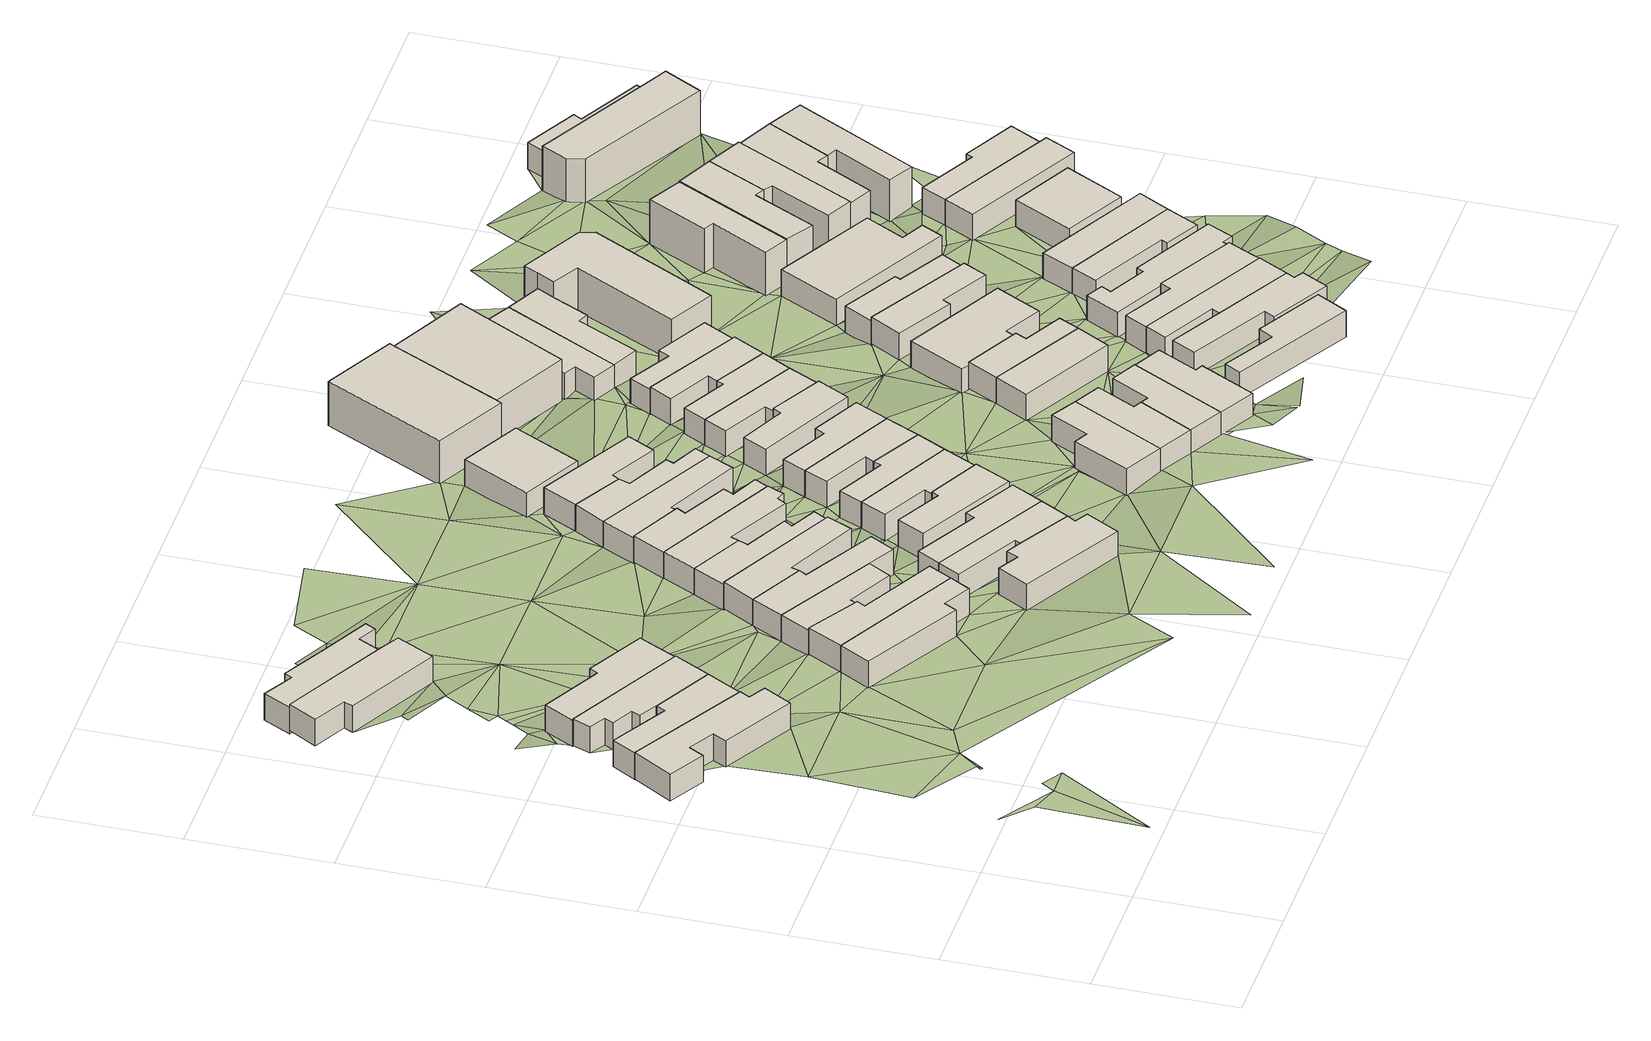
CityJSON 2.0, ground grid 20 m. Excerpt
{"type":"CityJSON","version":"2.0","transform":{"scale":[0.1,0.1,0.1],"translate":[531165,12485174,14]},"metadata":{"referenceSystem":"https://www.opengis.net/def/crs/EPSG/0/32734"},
"CityObjects":{
"building1":{"type":"Building","attributes":{"address":"88 Fenton Road Salt River Cape Town","building":"house","building:levels":1,"building_height":4.1,"plus_code":"4FRW3F96+6XF","ground_height":16.35,"roof_height":20.45},"geometry":[{"type":"Solid","lod":"1","boundaries":[[[[0,1,2,3]],[[1,4,5,2]],[[4,6,7,5]],[[6,8,9,7]],[[8,10,11,9]],[[10,12,13,11]],[[12,14,15,13]],[[14,16,17,15]],[[16,18,19,17]],[[18,0,3,19]],[[3,2,5,7,9,11,13,15,17,19]],[[18,16,14,12,10,8,6,4,1,0]]]]}]},
"building2":{"type":"Building","attributes":{"address":"86 Fenton Road Salt River Cape Town","building":"house","building:levels":1,"building_height":4.1,"plus_code":"4FRW3F96+6XP","ground_height":16.27,"roof_height":20.37},"geometry":[{"type":"Solid","lod":"1","boundaries":[[[[20,21,22,23]],[[21,24,25,22]],[[24,26,27,25]],[[26,28,29,27]],[[28,30,31,29]],[[30,20,23,31]],[[23,22,25,27,29,31]],[[30,28,26,24,21,20]]]]}]},
"building3":{"type":"Building","attributes":{"address":"84 Fenton Road Salt River Cape Town","building":"house","building:levels":1,"building_height":4.1,"plus_code":"4FRW3F96+7X5","ground_height":16.27,"roof_height":20.37},"geometry":[{"type":"Solid","lod":"1","boundaries":[[[[24,32,33,25]],[[32,34,35,33]],[[34,36,37,35]],[[36,38,39,37]],[[38,40,41,39]],[[40,42,43,41]],[[42,44,45,43]],[[44,26,27,45]],[[26,24,25,27]],[[25,33,35,37,39,41,43,45,27]],[[26,44,42,40,38,36,34,32,24]]]]}]},
"building4":{"type":"Building","attributes":{"address":"82 Fenton Road Salt River Cape Town","building":"house","building:levels":1,"building_height":4.1,"plus_code":"4FRW3F96+7XH","ground_height":16.1,"roof_height":20.2},"geometry":[{"type":"Solid","lod":"1","boundaries":[[[[46,47,48,49]],[[47,50,51,48]],[[50,52,53,51]],[[52,54,55,53]],[[54,56,57,55]],[[56,46,49,57]],[[49,48,51,53,55,57]],[[56,54,52,50,47,46]]]]}]},
"building5":{"type":"Building","attributes":{"address":"63 Cecil Road Salt River Cape Town","building":"house","building:levels":1,"building_height":4.1,"plus_code":"4FRW3F96+9XM","ground_height":15.42,"roof_height":19.52},"geometry":[{"type":"Solid","lod":"1","boundaries":[[[[58,59,60,61]],[[59,62,63,60]],[[62,64,65,63]],[[64,66,67,65]],[[66,68,69,67]],[[68,70,71,69]],[[70,58,61,71]],[[61,60,63,65,67,69,71]],[[70,68,66,64,62,59,58]]]]}]},
"building6":{"type":"Building","attributes":{"address":"61 Cecil Road Salt River Cape Town","building":"house","building:levels":1,"building_height":4.1,"plus_code":"4FRW3F96+CX4","ground_height":15,"roof_height":19.1},"geometry":[{"type":"Solid","lod":"1","boundaries":[[[[72,73,74,75]],[[73,76,77,74]],[[76,78,79,77]],[[78,80,81,79]],[[80,82,83,81]],[[82,84,85,83]],[[84,86,87,85]],[[86,88,89,87]],[[88,72,75,89]],[[75,74,77,79,81,83,85,87,89]],[[88,86,84,82,80,78,76,73,72]]]]}]},
"building7":{"type":"Building","attributes":{"address":"87 Fenton Road Salt River Cape Town","building":"house","building:levels":1,"building_height":4.1,"plus_code":"4FRW3F97+535","ground_height":16.59,"roof_height":20.69},"geometry":[{"type":"Solid","lod":"1","boundaries":[[[[90,91,92,93]],[[91,94,95,92]],[[94,96,97,95]],[[96,98,99,97]],[[98,100,101,99]],[[100,90,93,101]],[[93,92,95,97,99,101]],[[100,98,96,94,91,90]]]]}]},
"building8":{"type":"Building","attributes":{"address":"85 Fenton Road Salt River Cape Town","building":"house","building:levels":1,"building_height":4.1,"plus_code":"4FRW3F97+546","ground_height":16.59,"roof_height":20.69},"geometry":[{"type":"Solid","lod":"1","boundaries":[[[[91,90,93,92]],[[90,102,103,93]],[[102,104,105,103]],[[104,106,107,105]],[[106,108,109,107]],[[108,91,92,109]],[[92,93,103,105,107,109]],[[108,106,104,102,90,91]]]]}]},
"building9":{"type":"Building","attributes":{"address":"83 Fenton Road Salt River Cape Town","building":"house","building:levels":1,"building_height":4.1,"plus_code":"4FRW3F97+54J","ground_height":16.18,"roof_height":20.28},"geometry":[{"type":"Solid","lod":"1","boundaries":[[[[110,111,112,113]],[[111,114,115,112]],[[114,116,117,115]],[[116,118,119,117]],[[118,120,121,119]],[[120,110,113,121]],[[113,112,115,117,119,121]],[[120,118,116,114,111,110]]]]}]},
"building10":{"type":"Building","attributes":{"address":"81 Fenton Road Salt River Cape Town","building":"house","building:levels":1,"building_height":4.1,"plus_code":"4FRW3F97+54V","ground_height":16.18,"roof_height":20.28},"geometry":[{"type":"Solid","lod":"1","boundaries":[[[[120,118,119,121]],[[118,122,123,119]],[[122,124,125,123]],[[124,126,127,125]],[[126,128,129,127]],[[128,130,131,129]],[[130,120,121,131]],[[121,119,123,125,127,129,131]],[[130,128,126,124,122,118,120]]]]}]},
"building11":{"type":"Building","attributes":{"address":"79 Fenton Road Salt River Cape Town","building":"house","building:levels":1,"building_height":4.1,"plus_code":"4FRW3F97+648","ground_height":16.18,"roof_height":20.28},"geometry":[{"type":"Solid","lod":"1","boundaries":[[[[130,128,129,131]],[[128,132,133,129]],[[132,134,135,133]],[[134,136,137,135]],[[136,138,139,137]],[[138,130,131,139]],[[131,129,133,135,137,139]],[[138,136,134,132,128,130]]]]}]},
"building12":{"type":"Building","attributes":{"address":"Goldsmith Road Salt River Cape Town","building":"house","building:levels":1,"building_height":4.1,"plus_code":"4FRW3F97+35W","ground_height":16.26,"roof_height":20.36},"geometry":[{"type":"Solid","lod":"1","boundaries":[[[[140,141,142,143]],[[141,144,145,142]],[[144,146,147,145]],[[146,148,149,147]],[[148,150,151,149]],[[150,152,153,151]],[[152,154,155,153]],[[154,156,157,155]],[[156,140,143,157]],[[143,142,145,147,149,151,153,155,157]],[[156,154,152,150,148,146,144,141,140]]]]}]},
"building13":{"type":"Building","attributes":{"address":"77 Fenton Road Salt River Cape Town","building":"house","building:levels":1,"building_height":4.1,"plus_code":"4FRW3F97+64Q","ground_height":15.74,"roof_height":19.84},"geometry":[{"type":"Solid","lod":"1","boundaries":[[[[158,159,160,161]],[[159,162,163,160]],[[162,164,165,163]],[[164,166,167,165]],[[166,168,169,167]],[[168,170,171,169]],[[170,172,173,171]],[[172,158,161,173]],[[161,160,163,165,167,169,171,173]],[[172,170,168,166,164,162,159,158]]]]}]},
"building14":{"type":"Building","attributes":{"address":"Goldsmith Road Salt River Cape Town","building":"house","building:levels":1,"building_height":4.1,"plus_code":"4FRW3F97+45G","ground_height":16.26,"roof_height":20.36},"geometry":[{"type":"Solid","lod":"1","boundaries":[[[[140,174,175,143]],[[174,176,177,175]],[[176,178,179,177]],[[178,180,181,179]],[[180,141,142,181]],[[141,140,143,142]],[[143,175,177,179,181,142]],[[141,180,178,176,174,140]]]]}]},
"building15":{"type":"Building","attributes":{"address":"Goldsmith Road Salt River Cape Town","building":"house","building:levels":1,"building_height":4.1,"plus_code":"4FRW3F97+45Q","ground_height":16.26,"roof_height":20.36},"geometry":[{"type":"Solid","lod":"1","boundaries":[[[[176,174,175,177]],[[174,182,183,175]],[[182,184,185,183]],[[184,186,187,185]],[[186,188,189,187]],[[188,176,177,189]],[[177,175,183,185,187,189]],[[188,186,184,182,174,176]]]]}]},
"building16":{"type":"Building","attributes":{"address":"75 Fenton Road Salt River Cape Town","building":"house","building:levels":1,"building_height":4.1,"plus_code":"4FRW3F97+752","ground_height":15.74,"roof_height":19.84},"geometry":[{"type":"Solid","lod":"1","boundaries":[[[[190,172,173,191]],[[172,170,171,173]],[[170,192,193,171]],[[192,194,195,193]],[[194,196,197,195]],[[196,198,199,197]],[[198,200,201,199]],[[200,190,191,201]],[[191,173,171,193,195,197,199,201]],[[200,198,196,194,192,170,172,190]]]]}]},
"building17":{"type":"Building","attributes":{"address":"73 Fenton Road Salt River Cape Town","building":"house","building:levels":1,"building_height":4.1,"plus_code":"4FRW3F97+756","ground_height":15.64,"roof_height":19.74},"geometry":[{"type":"Solid","lod":"1","boundaries":[[[[202,203,204,205]],[[203,206,207,204]],[[206,208,209,207]],[[208,210,211,209]],[[210,212,213,211]],[[212,214,215,213]],[[214,216,217,215]],[[216,202,205,217]],[[205,204,207,209,211,213,215,217]],[[216,214,212,210,208,206,203,202]]]]}]},
"building18":{"type":"Building","attributes":{"address":"80 Goldsmith Road Salt River Cape Town","building":"house","building:levels":1,"building_height":4.1,"plus_code":"4FRW3F97+562","ground_height":16.26,"roof_height":20.36},"geometry":[{"type":"Solid","lod":"1","boundaries":[[[[218,219,220,221]],[[219,222,223,220]],[[222,224,225,223]],[[224,226,227,225]],[[226,228,229,227]],[[228,218,221,229]],[[221,220,223,225,227,229]],[[228,226,224,222,219,218]]]]}]},
"building19":{"type":"Building","attributes":{"address":"71 Fenton Road Salt River Cape Town","building":"house","building:levels":1,"building_height":4.1,"plus_code":"4FRW3F97+75M","ground_height":15.36,"roof_height":19.46},"geometry":[{"type":"Solid","lod":"1","boundaries":[[[[230,231,232,233]],[[231,234,235,232]],[[234,236,237,235]],[[236,238,239,237]],[[238,240,241,239]],[[240,230,233,241]],[[233,232,235,237,239,241]],[[240,238,236,234,231,230]]]]}]},
"building20":{"type":"Building","attributes":{"address":"78 Goldsmith Road Salt River Cape Town","building":"house","building:levels":1,"building_height":4.1,"plus_code":"4FRW3F97+56F","ground_height":16.01,"roof_height":20.11},"geometry":[{"type":"Solid","lod":"1","boundaries":[[[[242,243,244,245]],[[243,246,247,244]],[[246,248,249,247]],[[248,250,251,249]],[[250,252,253,251]],[[252,242,245,253]],[[245,244,247,249,251,253]],[[252,250,248,246,243,242]]]]}]},
"building21":{"type":"Building","attributes":{"address":"69 Fenton Road Salt River Cape Town","building":"house","building:levels":1,"building_height":4.1,"plus_code":"4FRW3F97+75W","ground_height":15.36,"roof_height":19.46},"geometry":[{"type":"Solid","lod":"1","boundaries":[[[[240,238,239,241]],[[238,254,255,239]],[[254,256,257,255]],[[256,258,259,257]],[[258,260,261,259]],[[260,262,263,261]],[[262,264,265,263]],[[264,240,241,265]],[[241,239,255,257,259,261,263,265]],[[264,262,260,258,256,254,238,240]]]]}]},
"building22":{"type":"Building","attributes":{"address":"76 Goldsmith Road Salt River Cape Town","building":"house","building:levels":1,"building_height":4.1,"plus_code":"4FRW3F97+56W","ground_height":16.01,"roof_height":20.11},"geometry":[{"type":"Solid","lod":"1","boundaries":[[[[243,266,267,244]],[[266,268,269,267]],[[268,270,271,269]],[[270,272,273,271]],[[272,246,247,273]],[[246,243,244,247]],[[244,267,269,271,273,247]],[[246,272,270,268,266,243]]]]}]},
"building23":{"type":"Building","attributes":{"address":"67 Fenton Road Salt River Cape Town","building":"house","building:levels":1,"building_height":4.1,"plus_code":"4FRW3F97+859","ground_height":15.36,"roof_height":19.46},"geometry":[{"type":"Solid","lod":"1","boundaries":[[[[264,262,263,265]],[[262,274,275,263]],[[274,276,277,275]],[[276,278,279,277]],[[278,280,281,279]],[[280,264,265,281]],[[265,263,275,277,279,281]],[[280,278,276,274,262,264]]]]}]},
"building24":{"type":"Building","attributes":{"address":"74 Goldsmith Road Salt River Cape Town","building":"house","building:levels":1,"building_height":4.1,"plus_code":"4FRW3F97+665","ground_height":16.01,"roof_height":20.11},"geometry":[{"type":"Solid","lod":"1","boundaries":[[[[266,282,283,267]],[[282,284,285,283]],[[284,286,287,285]],[[286,288,289,287]],[[288,268,269,289]],[[268,266,267,269]],[[267,283,285,287,289,269]],[[268,288,286,284,282,266]]]]}]},
"building25":{"type":"Building","attributes":{"address":"65 Fenton Road Salt River Cape Town","building":"house","building:levels":1,"building_height":4.1,"plus_code":"4FRW3F97+955","ground_height":14.76,"roof_height":18.86},"geometry":[{"type":"Solid","lod":"1","boundaries":[[[[290,291,292,293]],[[291,294,295,292]],[[294,296,297,295]],[[296,290,293,297]],[[293,292,295,297]],[[296,294,291,290]]]]}]},
"building26":{"type":"Building","attributes":{"address":"29 Dryden Street Salt River Cape Town","building":"house","building:levels":1,"building_height":4.1,"plus_code":"4FRW3F97+37W","ground_height":16.03,"roof_height":20.13},"geometry":[{"type":"Solid","lod":"1","boundaries":[[[[298,299,300,301]],[[299,302,303,300]],[[302,304,305,303]],[[304,306,307,305]],[[306,308,309,307]],[[308,298,301,309]],[[301,300,303,305,307,309]],[[308,306,304,302,299,298]]]]}]},
"building27":{"type":"Building","attributes":{"address":"72 Goldsmith Road Salt River Cape Town","building":"house","building:levels":1,"building_height":4.1,"plus_code":"4FRW3F97+67C","ground_height":16.01,"roof_height":20.11},"geometry":[{"type":"Solid","lod":"1","boundaries":[[[[282,310,311,283]],[[310,312,313,311]],[[312,314,315,313]],[[314,316,317,315]],[[316,284,285,317]],[[284,282,283,285]],[[283,311,313,315,317,285]],[[284,316,314,312,310,282]]]]}]},
"building28":{"type":"Building","attributes":{"address":"31 Dryden Street Salt River Cape Town","building":"house","building:levels":1,"building_height":4.1,"plus_code":"4FRW3F97+38R","ground_height":16.03,"roof_height":20.13},"geometry":[{"type":"Solid","lod":"1","boundaries":[[[[298,318,319,301]],[[318,320,321,319]],[[320,322,323,321]],[[322,324,325,323]],[[324,299,300,325]],[[299,298,301,300]],[[301,319,321,323,325,300]],[[299,324,322,320,318,298]]]]}]},
"building29":{"type":"Building","attributes":{"address":"70 Goldsmith Road Salt River Cape Town","building":"house","building:levels":1,"building_height":4.1,"plus_code":"4FRW3F97+67V","ground_height":15.64,"roof_height":19.74},"geometry":[{"type":"Solid","lod":"1","boundaries":[[[[326,327,328,329]],[[327,330,331,328]],[[330,332,333,331]],[[332,334,335,333]],[[334,336,337,335]],[[336,326,329,337]],[[329,328,331,333,335,337]],[[336,334,332,330,327,326]]]]}]},
"building30":{"type":"Building","attributes":{"address":"33 Dryden Street Salt River Cape Town","building":"house","building:levels":1,"building_height":4.1,"plus_code":"4FRW3F97+38G","ground_height":16.03,"roof_height":20.13},"geometry":[{"type":"Solid","lod":"1","boundaries":[[[[318,338,339,319]],[[338,340,341,339]],[[340,342,343,341]],[[342,344,345,343]],[[344,320,321,345]],[[320,318,319,321]],[[319,339,341,343,345,321]],[[320,344,342,340,338,318]]]]}]},
"building31":{"type":"Building","attributes":{"address":"68 Goldsmith Road Salt River Cape Town","building":"house","building:levels":1,"building_height":4.1,"plus_code":"4FRW3F97+778","ground_height":15.24,"roof_height":19.34},"geometry":[{"type":"Solid","lod":"1","boundaries":[[[[346,347,348,349]],[[347,350,351,348]],[[350,352,353,351]],[[352,354,355,353]],[[354,356,357,355]],[[356,346,349,357]],[[349,348,351,353,355,357]],[[356,354,352,350,347,346]]]]}]},
"building32":{"type":"Building","attributes":{"address":"Fenton Mews 46 Fenton Road Salt River Cape Town","building":"apartments","building:levels":2,"building:flats":"4","building_height":6.9,"plus_code":"4FRW3F97+C68","ground_height":14.24,"roof_height":21.14},"geometry":[{"type":"Solid","lod":"1","boundaries":[[[[358,359,360,361]],[[359,362,363,360]],[[362,364,365,363]],[[364,366,367,365]],[[366,368,369,367]],[[368,358,361,369]],[[361,360,363,365,367,369]],[[368,366,364,362,359,358]]]]}]},
"building33":{"type":"Building","attributes":{"address":"35 Dryden Street Salt River Cape Town","building":"house","building:levels":1,"building_height":4.1,"plus_code":"4FRW3F97+39C","ground_height":16,"roof_height":20.1},"geometry":[{"type":"Solid","lod":"1","boundaries":[[[[370,371,372,373]],[[371,374,375,372]],[[374,376,377,375]],[[376,378,379,377]],[[378,380,381,379]],[[380,370,373,381]],[[373,372,375,377,379,381]],[[380,378,376,374,371,370]]]]}]},
"building34":{"type":"Building","attributes":{"address":"66 Goldsmith Road Salt River Cape Town","building":"house","building:levels":1,"building_height":4.1,"plus_code":"4FRW3F97+77H","ground_height":15.24,"roof_height":19.34},"geometry":[{"type":"Solid","lod":"1","boundaries":[[[[347,382,383,348]],[[382,384,385,383]],[[384,386,387,385]],[[386,388,389,387]],[[388,350,351,389]],[[350,347,348,351]],[[348,383,385,387,389,351]],[[350,388,386,384,382,347]]]]}]},
"building35":{"type":"Building","attributes":{"address":"73 Goldsmith Road Salt River Cape Town","building":"house","building:levels":1,"building_height":4.1,"plus_code":"4FRW3F97+49J","ground_height":16,"roof_height":20.1},"geometry":[{"type":"Solid","lod":"1","boundaries":[[[[390,391,392,393]],[[391,394,395,392]],[[394,396,397,395]],[[396,390,393,397]],[[393,392,395,397]],[[396,394,391,390]]]]}]},
"building36":{"type":"Building","attributes":{"address":"64 Goldsmith Road Salt River Cape Town","building":"house","building:levels":1,"building_height":4.1,"plus_code":"4FRW3F97+78R","ground_height":15.24,"roof_height":19.34},"geometry":[{"type":"Solid","lod":"1","boundaries":[[[[382,398,399,383]],[[398,400,401,399]],[[400,402,403,401]],[[402,404,405,403]],[[404,384,385,405]],[[384,382,383,385]],[[383,399,401,403,405,385]],[[384,404,402,400,398,382]]]]}]},
"building37":{"type":"Building","attributes":{"address":"48 Fenton Road Salt River Cape Town","building":"yes","building:levels":2,"building_height":6.9,"plus_code":"4FRW3F97+97W","ground_height":14.1,"roof_height":21},"geometry":[{"type":"Solid","lod":"1","boundaries":[[[[406,407,408,409]],[[407,410,411,408]],[[410,412,413,411]],[[412,406,409,413]],[[409,408,411,413]],[[412,410,407,406]]]]}]},
"building38":{"type":"Building","attributes":{"address":"71 Goldsmith Road Salt River Cape Town","building":"house","building:levels":1,"building_height":4.1,"plus_code":"4FRW3F97+49V","ground_height":16,"roof_height":20.1},"geometry":[{"type":"Solid","lod":"1","boundaries":[[[[414,390,393,415]],[[390,396,397,393]],[[396,416,417,397]],[[416,418,419,417]],[[418,420,421,419]],[[420,414,415,421]],[[415,393,397,417,419,421]],[[420,418,416,396,390,414]]]]}]},
"building39":{"type":"Building","attributes":{"address":"62 Goldsmith Road Salt River Cape Town","building":"house","building:levels":1,"building_height":4.1,"plus_code":"4FRW3F97+883","ground_height":14.9,"roof_height":19},"geometry":[{"type":"Solid","lod":"1","boundaries":[[[[422,423,424,425]],[[423,426,427,424]],[[426,428,429,427]],[[428,430,431,429]],[[430,432,433,431]],[[432,422,425,433]],[[425,424,427,429,431,433]],[[432,430,428,426,423,422]]]]}]},
"building40":{"type":"Building","attributes":{"address":"Kingsley Road Salt River Cape Town","building":"house","building:levels":1,"building_height":4.1,"plus_code":"4FRW3F97+2CM","ground_height":16.42,"roof_height":20.52},"geometry":[{"type":"Solid","lod":"1","boundaries":[[[[434,435,436,437]],[[435,438,439,436]],[[438,440,441,439]],[[440,442,443,441]],[[442,444,445,443]],[[444,434,437,445]],[[437,436,439,441,443,445]],[[444,442,440,438,435,434]]]]}]},
"building41":{"type":"Building","attributes":{"address":"50 Fenton Road Salt River Cape Town","building":"house","building:levels":1,"building_height":4.1,"plus_code":"4FRW3F97+98C","ground_height":14.62,"roof_height":18.72},"geometry":[{"type":"Solid","lod":"1","boundaries":[[[[446,447,448,449]],[[447,450,451,448]],[[450,452,453,451]],[[452,454,455,453]],[[454,456,457,455]],[[456,446,449,457]],[[449,448,451,453,455,457]],[[456,454,452,450,447,446]]]]}]},
"building42":{"type":"Building","attributes":{"address":"67 Goldsmith Road Salt River Cape Town","building":"house","building:levels":1,"building_height":4.1,"plus_code":"4FRW3F97+59V","ground_height":15.48,"roof_height":19.58},"geometry":[{"type":"Solid","lod":"1","boundaries":[[[[458,459,460,461]],[[459,462,463,460]],[[462,464,465,463]],[[464,466,467,465]],[[466,468,469,467]],[[468,470,471,469]],[[470,458,461,471]],[[461,460,463,465,467,469,471]],[[470,468,466,464,462,459,458]]]]}]},
"building43":{"type":"Building","attributes":{"address":"82 Kingsley Road Salt River Cape Town","building":"house","building:levels":1,"building_height":4.1,"plus_code":"4FRW3F97+3C7","ground_height":16,"roof_height":20.1},"geometry":[{"type":"Solid","lod":"1","boundaries":[[[[472,473,474,475]],[[473,476,477,474]],[[476,478,479,477]],[[478,480,481,479]],[[480,482,483,481]],[[482,484,485,483]],[[484,486,487,485]],[[486,488,489,487]],[[488,472,475,489]],[[475,474,477,479,481,483,485,487,489]],[[488,486,484,482,480,478,476,473,472]]]]}]},
"building44":{"type":"Building","attributes":{"address":"52 Fenton Road Salt River Cape Town","building":"house","building:levels":1,"building_height":4.1,"plus_code":"4FRW3F97+988","ground_height":14.62,"roof_height":18.72},"geometry":[{"type":"Solid","lod":"1","boundaries":[[[[490,446,449,491]],[[446,456,457,449]],[[456,492,493,457]],[[492,494,495,493]],[[494,496,497,495]],[[496,498,499,497]],[[498,490,491,499]],[[491,449,457,493,495,497,499]],[[498,496,494,492,456,446,490]]]]}]},
"building45":{"type":"Building","attributes":{"address":"80 Kingsley Road Salt River Cape Town","building":"house","building:levels":1,"building_height":4.1,"plus_code":"4FRW3F97+3CM","ground_height":16,"roof_height":20.1},"geometry":[{"type":"Solid","lod":"1","boundaries":[[[[500,501,502,503]],[[501,504,505,502]],[[504,506,507,505]],[[506,473,474,507]],[[473,472,475,474]],[[472,500,503,475]],[[503,502,505,507,474,475]],[[472,473,506,504,501,500]]]]}]},
"building46":{"type":"Building","attributes":{"address":"Goldsmith Road Salt River Cape Town","building":"house","building:levels":1,"building_height":4.1,"plus_code":"4FRW3F97+695","ground_height":15.48,"roof_height":19.58},"geometry":[{"type":"Solid","lod":"1","boundaries":[[[[508,509,510,511]],[[509,512,513,510]],[[512,514,515,513]],[[514,516,517,515]],[[516,518,519,517]],[[518,508,511,519]],[[511,510,513,515,517,519]],[[518,516,514,512,509,508]]]]}]},
"building47":{"type":"Building","attributes":{"address":"78 Kingsley Road Salt River Cape Town","building":"house","building:levels":1,"building_height":4.1,"plus_code":"4FRW3F97+3CX","ground_height":15.83,"roof_height":19.93},"geometry":[{"type":"Solid","lod":"1","boundaries":[[[[520,521,522,523]],[[521,524,525,522]],[[524,526,527,525]],[[526,528,529,527]],[[528,530,531,529]],[[530,520,523,531]],[[523,522,525,527,529,531]],[[530,528,526,524,521,520]]]]}]},
"building48":{"type":"Building","attributes":{"address":"Goldsmith Road Salt River Cape Town","building":"house","building:levels":1,"building_height":4.1,"plus_code":"4FRW3F97+6C7","ground_height":14.88,"roof_height":18.98},"geometry":[{"type":"Solid","lod":"1","boundaries":[[[[532,533,534,535]],[[533,536,537,534]],[[536,538,539,537]],[[538,540,541,539]],[[540,542,543,541]],[[542,532,535,543]],[[535,534,537,539,541,543]],[[542,540,538,536,533,532]]]]}]},
"building49":{"type":"Building","attributes":{"address":"Crown Butchery 58 Goldsmith Road Salt River 7925 Salt River, Cape Town","building":"commercial","building:levels":2,"building_height":6.9,"plus_code":"4FRW3F97+89V","ground_height":14.17,"roof_height":21.07},"geometry":[{"type":"Solid","lod":"1","boundaries":[[[[544,545,546,547]],[[545,548,549,546]],[[548,550,551,549]],[[550,552,553,551]],[[552,554,555,553]],[[554,556,557,555]],[[556,558,559,557]],[[558,544,547,559]],[[547,546,549,551,553,555,557,559]],[[558,556,554,552,550,548,545,544]]]]}]},
"building50":{"type":"Building","attributes":{"address":"76 Kingsley Road Salt River Cape Town","building":"house","building:levels":1,"building_height":4.1,"plus_code":"4FRW3F97+4F6","ground_height":15.47,"roof_height":19.57},"geometry":[{"type":"Solid","lod":"1","boundaries":[[[[560,561,562,563]],[[561,564,565,562]],[[564,566,567,565]],[[566,568,569,567]],[[568,570,571,569]],[[570,572,573,571]],[[572,574,575,573]],[[574,576,577,575]],[[576,578,579,577]],[[578,580,581,579]],[[580,560,563,581]],[[563,562,565,567,569,571,573,575,577,579,581]],[[580,578,576,574,572,570,568,566,564,561,560]]]]}]},
"building51":{"type":"Building","attributes":{"address":"61 Goldsmith Road Salt River Cape Town","building":"house","building:levels":1,"building_height":4.1,"plus_code":"4FRW3F97+6CP","ground_height":14.88,"roof_height":18.98},"geometry":[{"type":"Solid","lod":"1","boundaries":[[[[582,583,584,585]],[[583,586,587,584]],[[586,588,589,587]],[[588,590,591,589]],[[590,592,593,591]],[[592,582,585,593]],[[585,584,587,589,591,593]],[[592,590,588,586,583,582]]]]}]},
"building52":{"type":"Building","attributes":{"address":"74 Kingsley Road Salt River Cape Town","building":"house","building:levels":1,"building_height":4.1,"plus_code":"4FRW3F97+4FG","ground_height":15.47,"roof_height":19.57},"geometry":[{"type":"Solid","lod":"1","boundaries":[[[[594,595,596,597]],[[595,598,599,596]],[[598,600,601,599]],[[600,602,603,601]],[[602,604,605,603]],[[604,594,597,605]],[[597,596,599,601,603,605]],[[604,602,600,598,595,594]]]]}]},
"building53":{"type":"Building","attributes":{"address":"72 Kingsley Road Salt River Cape Town","building":"house","building:levels":1,"building_height":4.1,"plus_code":"4FRW3F97+4FW","ground_height":15.47,"roof_height":19.57},"geometry":[{"type":"Solid","lod":"1","boundaries":[[[[595,594,597,596]],[[594,606,607,597]],[[606,608,609,607]],[[608,595,596,609]],[[596,597,607,609]],[[608,606,594,595]]]]}]},
"building54":{"type":"Building","attributes":{"address":"60 Pope Street Salt River Cape Town","building":"house","building:levels":2,"building_height":6.9,"plus_code":"4FRW3F97+8C4","ground_height":14.45,"roof_height":21.35},"geometry":[{"type":"Solid","lod":"1","boundaries":[[[[610,611,612,613]],[[611,614,615,612]],[[614,616,617,615]],[[616,618,619,617]],[[618,620,621,619]],[[620,610,613,621]],[[613,612,615,617,619,621]],[[620,618,616,614,611,610]]]]}]},
"building55":{"type":"Building","attributes":{"address":"62 Pope Street Salt River Cape Town","building":"house","building:levels":2,"building_height":6.9,"plus_code":"4FRW3F97+8F6","ground_height":14.57,"roof_height":21.47},"geometry":[{"type":"Solid","lod":"1","boundaries":[[[[622,623,624,625]],[[623,626,627,624]],[[626,628,629,627]],[[628,630,631,629]],[[630,632,633,631]],[[632,622,625,633]],[[625,624,627,629,631,633]],[[632,630,628,626,623,622]]]]}]},
"building56":{"type":"Building","attributes":{"address":"70 Kingsley Road Salt River Cape Town","building":"house","building:levels":1,"building_height":4.1,"plus_code":"4FRW3F97+5G6","ground_height":15.42,"roof_height":19.52},"geometry":[{"type":"Solid","lod":"1","boundaries":[[[[634,635,636,637]],[[635,638,639,636]],[[638,640,641,639]],[[640,634,637,641]],[[637,636,639,641]],[[640,638,635,634]]]]}]},
"building57":{"type":"Building","attributes":{"address":"64 Pope Street Salt River Cape Town","building":"house","building:levels":2,"building_height":6.9,"plus_code":"4FRW3F97+7FM","ground_height":14.57,"roof_height":21.47},"geometry":[{"type":"Solid","lod":"1","boundaries":[[[[642,622,625,643]],[[622,632,633,625]],[[632,644,645,633]],[[644,646,647,645]],[[646,648,649,647]],[[648,642,643,649]],[[643,625,633,645,647,649]],[[648,646,644,632,622,642]]]]}]},
"building58":{"type":"Building","attributes":{"address":"68 Kingsley Road Salt River Cape Town","building":"house","building:levels":1,"building_height":4.1,"plus_code":"4FRW3F97+5GV","ground_height":15.15,"roof_height":19.25},"geometry":[{"type":"Solid","lod":"1","boundaries":[[[[650,651,652,653]],[[651,654,655,652]],[[654,656,657,655]],[[656,658,659,657]],[[658,650,653,659]],[[653,652,655,657,659]],[[658,656,654,651,650]]]]}]},
"building59":{"type":"Building","attributes":{"address":"66 Pope Street Salt River Cape Town","building":"house","building:levels":2,"building_height":6.9,"plus_code":"4FRW3F97+7GR","ground_height":14.23,"roof_height":21.13},"geometry":[{"type":"Solid","lod":"1","boundaries":[[[[660,661,662,663]],[[661,664,665,662]],[[664,666,667,665]],[[666,668,669,667]],[[668,670,671,669]],[[670,660,663,671]],[[663,662,665,667,669,671]],[[670,668,666,664,661,660]]]]}]},
"building60":{"type":"Building","attributes":{"address":"66 Kingsley Road Salt River Cape Town","building":"house","building:levels":1,"building_height":4.1,"plus_code":"4FRW3F97+6G4","ground_height":15.15,"roof_height":19.25},"geometry":[{"type":"Solid","lod":"1","boundaries":[[[[672,673,674,675]],[[673,676,677,674]],[[676,678,679,677]],[[678,651,652,679]],[[651,650,653,652]],[[650,672,675,653]],[[675,674,677,679,652,653]],[[650,651,678,676,673,672]]]]}]},
"building61":{"type":"Building","attributes":{"address":"68 Pope Street Salt River Cape Town","building":"house","building:levels":2,"building_height":6.9,"plus_code":"4FRW3F97+7G3","ground_height":14.23,"roof_height":21.13},"geometry":[{"type":"Solid","lod":"1","boundaries":[[[[680,660,663,681]],[[660,670,671,663]],[[670,682,683,671]],[[682,684,685,683]],[[684,686,687,685]],[[686,680,681,687]],[[681,663,671,683,685,687]],[[686,684,682,670,660,680]]]]}]},
"building62":{"type":"Building","attributes":{"address":"59A Goldsmith Road Salt River Cape Town","building":"retail","building:levels":2,"building_height":6.9,"plus_code":"4FRW3F97+9GF","ground_height":13.59,"roof_height":20.49},"geometry":[{"type":"Solid","lod":"1","boundaries":[[[[688,689,690,691]],[[689,692,693,690]],[[692,694,695,693]],[[694,696,697,695]],[[696,698,699,697]],[[698,700,701,699]],[[700,688,691,701]],[[691,690,693,695,697,699,701]],[[700,698,696,694,692,689,688]]]]}]},
"building63":{"type":"Building","attributes":{"address":"59 Goldsmith Road Salt River Cape Town","building":"house","building:levels":1,"building_height":4.1,"plus_code":"4FRW3F97+9GW","ground_height":13.46,"roof_height":17.56},"geometry":[{"type":"Solid","lod":"1","boundaries":[[[[702,703,704,705]],[[703,706,707,704]],[[706,708,709,707]],[[708,710,711,709]],[[710,712,713,711]],[[712,702,705,713]],[[705,704,707,709,711,713]],[[712,710,708,706,703,702]]]]}]},
"terrain1":{"type":"TINRelief","geometry":[{"type":"CompositeSurface","lod":"1","boundaries":[[[714,715,716]],[[717,716,715]],[[715,714,718]],[[719,715,718]],[[720,721,722]],[[720,723,721]],[[724,723,725]],[[721,723,724]],[[726,727,728]],[[727,722,729]],[[722,721,730]],[[30,44,40]],[[44,30,731]],[[40,38,36]],[[730,729,722]],[[44,42,40]],[[732,733,734]],[[734,34,735]],[[730,721,736]],[[731,737,44]],[[732,734,735]],[[735,738,732]],[[729,730,16]],[[0,18,16]],[[721,739,736]],[[730,736,740]],[[735,50,738]],[[0,16,741]],[[742,743,744]],[[745,738,50]],[[742,745,50]],[[735,52,50]],[[741,746,0]],[[747,748,749]],[[16,730,750]],[[751,64,748]],[[740,736,752]],[[750,730,740]],[[746,741,753]],[[743,742,754]],[[748,747,751]],[[755,741,16]],[[754,742,50]],[[739,752,736]],[[747,743,754]],[[16,750,755]],[[47,756,50]],[[50,756,754]],[[751,747,754]],[[741,757,753]],[[758,740,752]],[[47,754,756]],[[755,120,741]],[[68,751,754]],[[753,757,47]],[[120,757,741]],[[70,68,759]],[[70,759,760]],[[68,754,761]],[[762,763,764]],[[765,752,739]],[[761,759,68]],[[763,766,764]],[[752,767,758]],[[47,757,130]],[[766,759,761]],[[754,47,768]],[[765,767,752]],[[130,757,120]],[[758,100,769]],[[138,47,130]],[[761,754,768]],[[47,138,770]],[[758,767,100]],[[771,772,773]],[[768,47,770]],[[771,773,774]],[[761,775,766]],[[775,764,766]],[[773,772,102]],[[776,90,100]],[[767,777,100]],[[100,777,776]],[[775,778,764]],[[779,765,780]],[[138,172,770]],[[90,776,102]],[[768,775,761]],[[765,781,767]],[[782,102,776]],[[102,783,773]],[[777,784,776]],[[785,773,783]],[[770,172,190]],[[102,782,786]],[[784,777,787]],[[783,102,786]],[[770,788,768]],[[784,180,776]],[[789,790,791]],[[783,792,785]],[[765,779,781]],[[791,793,789]],[[770,190,788]],[[786,792,783]],[[775,794,778]],[[784,795,180]],[[791,790,796]],[[786,797,792]],[[798,775,768]],[[240,768,788]],[[796,792,224]],[[786,186,797]],[[792,797,224]],[[799,800,801]],[[799,801,192]],[[781,779,154]],[[798,768,240]],[[796,802,791]],[[796,224,802]],[[797,186,184]],[[154,140,156]],[[779,803,804]],[[801,805,192]],[[801,806,807]],[[246,808,791]],[[802,246,791]],[[174,140,154]],[[228,797,184]],[[775,798,809]],[[802,224,219]],[[807,808,246]],[[805,801,807]],[[779,810,154]],[[224,222,219]],[[798,240,264]],[[272,807,246]],[[805,807,811]],[[812,802,219]],[[813,210,814]],[[174,154,810]],[[815,775,809]],[[210,816,814]],[[184,182,228]],[[805,811,817]],[[807,286,811]],[[272,286,807]],[[798,264,280]],[[804,810,779]],[[798,818,809]],[[798,280,818]],[[210,208,206]],[[210,819,816]],[[820,811,284]],[[182,174,821]],[[284,811,286]],[[272,268,286]],[[174,810,821]],[[228,182,821]],[[819,210,206]],[[316,206,820]],[[272,270,268]],[[284,316,820]],[[818,280,822]],[[818,296,809]],[[262,260,823]],[[286,268,288]],[[218,228,824]],[[206,316,819]],[[804,825,810]],[[826,815,809]],[[262,276,274]],[[228,821,824]],[[826,809,296]],[[276,262,823]],[[810,824,821]],[[334,819,316]],[[278,822,280]],[[825,804,827]],[[823,828,829]],[[827,804,830]],[[218,831,832]],[[833,819,332]],[[218,824,831]],[[819,334,332]],[[829,276,823]],[[312,334,316]],[[314,312,316]],[[829,833,834]],[[278,835,822]],[[836,832,831]],[[332,834,833]],[[294,822,835]],[[824,837,838]],[[276,829,839]],[[827,830,840]],[[841,826,296]],[[824,838,831]],[[836,831,282]],[[829,834,839]],[[278,276,842]],[[334,312,843]],[[841,296,294]],[[834,332,327]],[[839,842,276]],[[330,327,332]],[[844,831,838]],[[278,845,835]],[[327,846,834]],[[843,312,310]],[[840,847,848]],[[278,842,849]],[[838,299,844]],[[294,835,850]],[[282,831,851]],[[831,844,852]],[[278,849,853]],[[854,322,320]],[[855,848,847]],[[344,854,320]],[[324,844,299]],[[310,282,851]],[[324,322,854]],[[294,856,841]],[[845,278,853]],[[848,855,857]],[[851,831,852]],[[835,845,850]],[[854,344,342]],[[841,856,858]],[[842,859,849]],[[848,857,860]],[[324,854,342]],[[842,861,859]],[[862,848,860]],[[843,310,863]],[[857,864,865]],[[856,294,850]],[[859,866,849]],[[394,844,324]],[[845,853,867]],[[324,342,394]],[[868,862,860]],[[869,843,863]],[[310,851,863]],[[852,870,851]],[[871,872,862]],[[342,340,394]],[[862,868,871]],[[873,845,867]],[[845,873,850]],[[869,863,347]],[[850,874,856]],[[871,378,872]],[[874,850,875]],[[340,378,394]],[[876,871,868]],[[877,873,867]],[[878,426,867]],[[876,868,879]],[[378,871,476]],[[468,863,851]],[[867,426,877]],[[476,504,378]],[[382,347,880]],[[863,880,347]],[[856,874,881]],[[394,378,501]],[[504,501,378]],[[876,879,882]],[[863,468,509]],[[876,883,871]],[[398,382,880]],[[426,884,877]],[[885,504,476]],[[396,394,886]],[[886,394,501]],[[887,888,416]],[[883,876,882]],[[509,508,863]],[[863,508,880]],[[856,881,412]],[[426,423,884]],[[476,889,885]],[[882,890,883]],[[891,887,892]],[[893,509,468]],[[887,416,892]],[[884,496,877]],[[416,396,894]],[[435,890,882]],[[886,894,396]],[[895,398,880]],[[494,877,496]],[[423,398,895]],[[880,508,542]],[[884,423,895]],[[896,416,894]],[[893,468,897]],[[896,892,416]],[[894,886,898]],[[583,880,542]],[[890,435,899]],[[881,446,412]],[[900,892,896]],[[900,897,892]],[[884,901,496]],[[898,521,894]],[[895,880,582]],[[893,897,902]],[[582,880,583]],[[446,903,412]],[[896,904,900]],[[905,896,906]],[[542,907,583]],[[496,901,498]],[[908,902,897]],[[900,904,897]],[[909,906,910]],[[896,905,904]],[[911,912,913]],[[914,446,490]],[[905,906,909]],[[915,909,910]],[[916,913,912]],[[446,914,903]],[[582,917,895]],[[899,918,912]],[[919,913,916]],[[897,920,908]],[[920,897,904]],[[921,895,917]],[[583,907,922]],[[923,907,924]],[[909,925,905]],[[920,926,908]],[[927,916,912]],[[921,554,895]],[[917,582,928]],[[929,919,916]],[[927,912,918]],[[925,909,930]],[[907,923,922]],[[520,919,931]],[[932,928,582]],[[926,922,923]],[[614,921,917]],[[568,930,909]],[[927,929,916]],[[933,914,556]],[[934,520,931]],[[931,919,929]],[[616,614,917]],[[920,935,926]],[[582,936,932]],[[935,922,926]],[[920,937,935]],[[938,930,568]],[[939,556,554]],[[556,939,933]],[[611,554,921]],[[614,611,921]],[[606,937,920]],[[936,940,932]],[[931,929,941]],[[922,942,943]],[[939,554,611]],[[635,937,944]],[[936,945,943]],[[938,568,594]],[[606,944,937]],[[935,942,922]],[[932,940,632]],[[946,568,931]],[[947,933,939]],[[940,936,948]],[[935,937,635]],[[941,946,931]],[[632,630,932]],[[942,949,943]],[[936,943,950]],[[594,568,951]],[[935,949,942]],[[948,936,950]],[[606,640,944]],[[632,940,644]],[[568,946,951]],[[943,952,950]],[[953,943,949]],[[606,594,951]],[[952,943,953]],[[954,939,611]],[[947,939,954]],[[955,640,606]],[[956,935,635]],[[611,623,957]],[[958,950,952]],[[959,952,953]],[[960,961,947]],[[634,640,955]],[[962,950,958]],[[957,954,611]],[[959,953,963]],[[956,635,634]],[[947,954,960]],[[957,623,622]],[[964,958,952]],[[953,965,963]],[[676,965,953]],[[960,692,961]],[[676,673,965]],[[966,963,965]],[[957,622,967]],[[642,967,622]],[[954,957,967]],[[968,692,689]],[[642,660,969]],[[642,969,967]],[[712,970,971]]]}]}
},
"vertices":[
[210,577,32],[44,671,32],[44,671,73],[210,577,73],[9,614,32],[9,614,73],[61,585,32],[61,585,73],[73,606,32],[73,606,73],[110,585,32],[110,585,73],[100,566,32],[100,566,73],[203,509,32],[203,509,73],[226,549,32],[226,549,73],[202,563,32],[202,563,73],
[44,671,31],[210,577,31],[210,577,72],[44,671,72],[238,627,31],[238,627,72],[152,672,31],[152,672,72],[145,659,31],[145,659,72],[64,705,31],[64,705,72],
[266,678,31],[266,678,72],[96,767,31],[96,767,72],[85,741,31],[85,741,72],[108,728,31],[108,728,72],[101,715,31],[101,715,72],[132,699,31],[132,699,72],[126,687,31],[126,687,72],
[266,678,29],[295,733,29],[295,733,70],[266,678,70],[212,777,29],[212,777,70],[205,765,29],[205,765,70],[119,810,29],[119,810,70],[96,767,29],[96,767,70],
[42,1127,23],[18,1086,23],[18,1086,64],[42,1127,64],[66,1061,23],[66,1061,64],[60,1048,23],[60,1048,64],[193,979,23],[193,979,64],[221,1033,23],[221,1033,64],[194,1048,23],[194,1048,64],
[42,1127,18],[194,1048,18],[194,1048,59],[42,1127,59],[212,1082,18],[212,1082,59],[239,1068,18],[239,1068,59],[247,1083,18],[247,1083,59],[171,1122,18],[171,1122,59],[113,1153,18],[113,1153,59],[107,1142,18],[107,1142,59],[63,1166,18],[63,1166,59],
[522,385,34],[340,480,34],[340,480,75],[522,385,75],[315,437,34],[315,437,75],[455,359,34],[455,359,75],[465,377,34],[465,377,75],[505,356,34],[505,356,75],
[540,418,34],[540,418,75],[433,474,34],[433,474,75],[440,486,34],[440,486,75],[367,530,34],[367,530,75],
[367,530,30],[440,486,30],[440,486,71],[367,530,71],[446,496,30],[446,496,71],[512,463,30],[512,463,71],[531,495,30],[531,495,71],[390,573,30],[390,573,71],
[569,474,30],[569,474,71],[589,509,30],[589,509,71],[485,566,30],[485,566,71],[492,577,30],[492,577,71],[414,617,30],[414,617,71],
[495,588,30],[495,588,71],[599,538,30],[599,538,71],[616,574,30],[616,574,71],[441,663,30],[441,663,71],
[698,279,31],[624,321,31],[624,321,72],[698,279,72],[602,333,31],[602,333,72],[593,316,31],[593,316,72],[563,333,31],[563,333,72],[538,289,31],[538,289,72],[682,208,31],[682,208,72],[709,256,31],[709,256,72],[690,267,31],[690,267,72],
[441,663,26],[616,574,26],[616,574,67],[441,663,67],[628,595,26],[628,595,67],[590,614,26],[590,614,67],[598,626,26],[598,626,67],[535,657,26],[535,657,67],[541,671,26],[541,671,67],[466,709,26],[466,709,67],
[721,320,31],[721,320,72],[554,410,31],[554,410,72],[536,378,31],[536,378,72],[628,329,31],[628,329,72],
[746,365,31],[746,365,72],[670,406,31],[670,406,72],[663,393,31],[663,393,72],[572,442,31],[572,442,72],
[491,756,26],[491,756,67],[545,682,26],[545,682,67],[636,635,26],[636,635,67],[644,648,26],[644,648,67],[656,643,26],[656,643,67],[667,667,26],[667,667,67],
[491,756,25],[667,667,25],[667,667,66],[491,756,66],[678,687,25],[678,687,66],[639,705,25],[639,705,66],[647,720,25],[647,720,66],[582,753,25],[582,753,66],[590,766,25],[590,766,66],[516,803,25],[516,803,66],
[778,422,31],[703,460,31],[703,460,72],[778,422,72],[698,450,31],[698,450,72],[632,485,31],[632,485,72],[611,446,31],[611,446,72],[752,371,31],[752,371,72],
[516,803,22],[590,766,22],[590,766,63],[516,803,63],[594,775,22],[594,775,63],[700,723,22],[700,723,63],[717,758,22],[717,758,63],[541,850,22],[541,850,63],
[778,422,28],[803,471,28],[803,471,69],[778,422,69],[662,542,28],[662,542,69],[643,505,28],[643,505,69],[709,471,28],[709,471,69],[703,460,28],[703,460,69],
[728,780,22],[728,780,63],[689,798,22],[689,798,63],[694,809,22],[694,809,63],[631,840,22],[631,840,63],[637,856,22],[637,856,63],[567,894,22],[567,894,63],
[825,512,28],[825,512,69],[752,551,28],[752,551,69],[747,540,28],[747,540,69],[678,575,28],[678,575,69],
[643,866,22],[643,866,63],[710,830,22],[710,830,63],[731,869,22],[731,869,63],[593,943,22],[593,943,63],
[849,560,28],[849,560,69],[710,630,28],[710,630,69],[694,597,28],[694,597,69],[759,563,28],[759,563,69],
[584,963,16],[669,919,16],[669,919,57],[584,963,57],[719,1015,16],[719,1015,57],[634,1059,16],[634,1059,57],
[877,206,29],[948,338,29],[948,338,70],[877,206,70],[911,359,29],[911,359,70],[882,305,29],[882,305,70],[862,315,29],[862,315,70],[821,235,29],[821,235,70],
[873,607,28],[873,607,69],[803,642,28],[803,642,69],[796,628,28],[796,628,69],[726,663,28],[726,663,69],
[926,179,29],[926,179,70],[969,257,29],[969,257,70],[957,263,29],[957,263,70],[986,318,29],[986,318,70],
[910,667,25],[836,707,25],[836,707,66],[910,667,66],[829,695,25],[829,695,66],[764,726,25],[764,726,66],[746,692,25],[746,692,66],[886,622,25],[886,622,66],
[975,153,29],[975,153,70],[1047,287,29],[1047,287,70],[1010,306,29],[1010,306,70],[980,251,29],[980,251,70],
[910,667,21],[933,712,21],[933,712,62],[910,667,62],[794,786,21],[794,786,62],[777,753,21],[777,753,62],[842,719,21],[842,719,62],[836,707,21],[836,707,62],
[741,1048,11],[822,1206,11],[822,1206,80],[741,1048,80],[825,1211,11],[825,1211,80],[723,1264,11],[723,1264,80],[634,1092,11],[634,1092,80],[736,1039,11],[736,1039,80],
[975,153,28],[1027,125,28],[1027,125,69],[975,153,69],[1069,204,28],[1069,204,69],[1058,209,28],[1058,209,69],[1088,266,28],[1088,266,69],[1047,287,28],[1047,287,69],
[956,753,21],[956,753,62],[881,794,21],[881,794,62],[876,784,21],[876,784,62],[812,818,21],[812,818,62],
[974,450,28],[948,403,28],[948,403,69],[974,450,69],[1081,332,28],[1081,332,69],[1107,378,28],[1107,378,69],
[981,798,21],[981,798,62],[845,872,21],[845,872,62],[827,840,21],[827,840,62],[888,807,21],[888,807,62],
[822,1206,9],[741,1048,9],[741,1048,78],[822,1206,78],[852,991,9],[852,991,78],[937,1148,9],[937,1148,78],
[997,493,28],[997,493,69],[1122,407,28],[1122,407,69],[1067,436,28],[1067,436,69],[1075,452,28],[1075,452,69],
[981,798,17],[1007,845,17],[1007,845,58],[981,798,58],[932,885,17],[932,885,58],[923,869,17],[923,869,58],[862,903,17],[862,903,58],[845,872,17],[845,872,58],
[1230,58,32],[1255,102,32],[1255,102,73],[1230,58,73],[1161,154,32],[1161,154,73],[1149,133,32],[1149,133,73],[1075,175,32],[1075,175,73],[1062,152,32],[1062,152,73],
[977,1096,14],[927,1123,14],[927,1123,55],[977,1096,55],[855,988,14],[855,988,55],[872,979,14],[872,979,55],[856,949,14],[856,949,55],[890,932,14],[890,932,55],
[997,493,23],[1075,452,23],[1075,452,64],[997,493,64],[1083,467,23],[1083,467,64],[1137,438,23],[1137,438,64],[1172,503,23],[1172,503,64],[1029,578,23],[1029,578,64],[987,499,23],[987,499,64],
[1296,155,28],[1187,214,28],[1187,214,69],[1296,155,69],[1113,255,28],[1113,255,69],[1094,221,28],[1094,221,69],[1206,159,28],[1206,159,69],[1198,144,28],[1198,144,69],[1282,98,28],[1282,98,69],[1302,135,28],[1302,135,69],[1289,143,28],[1289,143,69],
[1027,1071,14],[1027,1071,55],[928,914,14],[928,914,55],[972,1001,14],[972,1001,55],[987,995,14],[987,995,55],[1013,1046,14],[1013,1046,55],
[1319,197,28],[1134,296,28],[1134,296,69],[1319,197,69],[1117,266,28],[1117,266,69],[1193,225,28],[1193,225,69],
[1067,641,23],[1041,597,23],[1041,597,64],[1067,641,64],[1122,552,23],[1122,552,64],[1128,563,23],[1128,563,64],[1196,525,23],[1196,525,64],[1214,559,23],[1214,559,64],
[1343,244,27],[1232,304,27],[1232,304,68],[1343,244,68],[1224,289,27],[1224,289,68],[1152,328,27],[1152,328,68],[1134,296,27],[1134,296,68],[1319,197,27],[1319,197,68],
[1067,641,17],[1214,559,17],[1214,559,58],[1067,641,58],[1233,593,17],[1233,593,58],[1166,630,17],[1166,630,58],[1170,638,17],[1170,638,58],[1090,682,17],[1090,682,58],
[1027,1071,10],[1013,1046,10],[1013,1046,79],[1027,1071,79],[1052,1025,10],[1052,1025,79],[974,879,10],[974,879,79],[1038,845,10],[1038,845,79],[1134,1024,10],[1134,1024,79],[1128,1045,10],[1128,1045,79],[1038,1092,10],[1038,1092,79],
[1232,304,23],[1343,244,23],[1343,244,64],[1232,304,64],[1347,253,23],[1347,253,64],[1362,245,23],[1362,245,64],[1381,282,23],[1381,282,64],[1262,344,23],[1262,344,64],[1257,334,23],[1257,334,64],[1203,362,23],[1203,362,64],[1211,376,23],[1211,376,64],[1187,389,23],[1187,389,64],[1161,341,23],[1161,341,64],
[1146,782,17],[1101,697,17],[1101,697,58],[1146,782,58],[1273,605,17],[1273,605,58],[1289,635,17],[1289,635,58],[1256,652,17],[1256,652,58],[1286,707,17],[1286,707,58],
[1399,341,23],[1240,423,23],[1240,423,64],[1399,341,64],[1221,387,23],[1221,387,64],[1331,330,23],[1331,330,64],[1326,321,23],[1326,321,64],[1375,295,23],[1375,295,64],
[1423,384,23],[1423,384,64],[1262,468,23],[1262,468,64],
[1266,950,13],[1218,976,13],[1218,976,82],[1266,950,82],[1174,892,13],[1174,892,82],[1189,884,13],[1189,884,82],[1145,802,13],[1145,802,82],[1179,784,13],[1179,784,82],
[1319,925,14],[1266,950,14],[1266,950,83],[1319,925,83],[1179,784,14],[1179,784,83],[1217,760,14],[1217,760,83],[1262,848,14],[1262,848,83],[1276,841,14],[1276,841,83],
[1453,488,23],[1366,533,23],[1366,533,64],[1453,488,64],[1322,450,23],[1322,450,64],[1409,405,23],[1409,405,64],
[1370,900,14],[1370,900,83],[1287,833,14],[1287,833,83],[1243,747,14],[1243,747,83],[1281,728,14],[1281,728,83],
[1503,539,20],[1348,621,20],[1348,621,61],[1503,539,61],[1325,578,20],[1325,578,61],[1492,490,20],[1492,490,61],[1514,533,20],[1514,533,61],
[1424,874,11],[1370,900,11],[1370,900,80],[1424,874,80],[1281,728,11],[1281,728,80],[1315,711,11],[1315,711,80],[1359,793,11],[1359,793,80],[1375,784,11],[1375,784,80],
[1527,583,20],[1452,622,20],[1452,622,61],[1527,583,61],[1447,613,20],[1447,613,61],[1365,656,20],[1365,656,61],
[1474,848,11],[1474,848,80],[1390,777,11],[1390,777,80],[1344,693,11],[1344,693,80],[1380,674,11],[1380,674,80],
[1494,1044,4],[1328,1132,4],[1328,1132,73],[1494,1044,73],[1308,1143,4],[1308,1143,73],[1290,1107,4],[1290,1107,73],[1295,1082,4],[1295,1082,73],[1480,982,4],[1480,982,73],[1510,1036,4],[1510,1036,73],
[1350,1174,3],[1328,1132,3],[1328,1132,44],[1350,1174,44],[1494,1044,3],[1494,1044,44],[1510,1074,3],[1510,1074,44],[1419,1122,3],[1419,1122,44],[1426,1134,3],[1426,1134,44],
[93,3,48],[143,143,45],[102,157,45],[63,195,45],[184,144,45],[155,162,45],[93,315,36],[205,285,35],[102,457,36],[183,257,35],[181,248,35],[178,250,35],[73,606,34],[100,566,34],[110,585,34],[203,509,35],[252,457,35],[145,659,34],[111,830,27],[74,837,27],[94,787,31],[119,810,31],[252,307,35],[152,672,34],[125,854,27],[516,89,41],[315,437,35],[252,607,32],[139,878,27],[143,919,27],[125,886,27],[131,865,27],[238,627,32],[163,954,27],[111,998,23],[105,987,23],[340,480,35],[193,979,25],[402,307,35],[266,678,32],[252,907,25],[367,530,35],[252,757,29],[402,607,30],[455,359,35],[239,1068,23],[212,1082,23],[252,1057,22],[193,1161,19],[171,1122,23],[246,1134,19],[552,157,41],[247,1083,23],[538,289,34],[402,907,22],[465,377,35],[402,757,26],[440,486,35],[433,474,35],[512,463,34],[446,496,35],[402,1057,20],[536,378,34],[563,333,34],[273,1185,19],[702,157,37],[586,6,45],[682,208,37],[554,410,34],[552,457,34],[602,333,34],[531,495,34],[572,442,34],[593,316,34],[516,803,26],[492,577,31],[485,566,31],[599,538,31],[569,474,34],[495,588,31],[402,1207,17],[624,321,34],[589,509,34],[611,446,34],[552,907,22],[541,671,31],[535,657,31],[598,626,31],[643,505,31],[702,7,41],[853,157,37],[636,635,28],[590,614,31],[628,595,28],[616,574,31],[552,1057,18],[821,235,31],[656,643,28],[709,471,31],[582,753,26],[590,766,26],[552,1207,15],[594,775,26],[644,648,28],[584,963,22],[700,723,25],[667,667,28],[853,307,31],[669,919,22],[694,809,25],[862,315,31],[877,206,37],[634,1092,16],[926,179,37],[689,798,25],[728,780,25],[945,23,40],[853,457,31],[803,471,31],[717,758,25],[777,753,25],[702,907,22],[825,512,31],[882,305,31],[911,359,31],[794,786,25],[975,153,37],[736,1039,16],[812,818,25],[886,622,28],[948,403,29],[853,907,22],[842,719,25],[1010,94,37],[1027,125,37],[827,840,22],[856,949,22],[987,499,29],[974,450,29],[845,872,22],[1003,307,29],[1052,73,40],[852,991,16],[1048,127,37],[741,1048,16],[881,794,25],[1062,152,37],[876,784,25],[1069,204,37],[1003,607,23],[1056,71,40],[1124,85,35],[888,807,25],[862,903,22],[1075,175,37],[910,667,28],[997,493,29],[1094,221,35],[1058,209,37],[890,932,22],[855,988,16],[872,979,22],[1153,157,35],[928,914,17],[923,869,22],[1149,133,35],[1003,757,21],[927,1123,16],[1161,154,35],[1206,159,35],[974,879,17],[1193,225,35],[1152,328,28],[1075,452,29],[1067,436,29],[1187,214,35],[1198,144,35],[1083,467,28],[1137,438,28],[1122,552,24],[1161,341,28],[1038,845,17],[1187,389,28],[1172,503,28],[1224,289,28],[1282,98,32],[1153,457,28],[1052,1025,14],[1128,563,24],[1003,1207,9],[1240,423,27],[1221,387,28],[1211,376,28],[1170,638,24],[1196,525,28],[1262,344,27],[1203,362,28],[1289,143,32],[1302,135,32],[1296,155,32],[1038,1092,14],[1257,334,27],[1303,157,32],[1145,802,17],[1393,70,37],[1319,197,32],[1262,468,27],[1153,907,13],[1273,605,23],[1233,593,23],[1166,630,24],[1331,330,27],[1214,559,24],[1415,114,30],[1179,784,17],[1426,139,30],[1326,321,27],[1362,245,27],[1217,760,17],[1107,1182,8],[1347,253,27],[1325,578,23],[1286,707,18],[1303,457,27],[1375,295,27],[1153,1057,10],[1243,747,18],[1451,185,30],[1303,607,22],[1289,635,23],[1322,450,27],[1256,652,23],[1475,231,23],[1185,1142,8],[1281,728,18],[1348,621,23],[1315,711,18],[1453,307,23],[1344,693,18],[1365,656,23],[1295,1082,8],[1453,457,23],[1492,490,23],[1303,1057,8],[1375,784,18],[1380,674,20],[1290,1107,8],[1210,1189,8],[1359,793,18],[1413,657,20],[1390,777,16],[1441,628,20],[1477,731,16],[1480,982,6],[1350,1174,4],[1453,907,11],[1419,1122,6],[1489,1112,6]
]}
